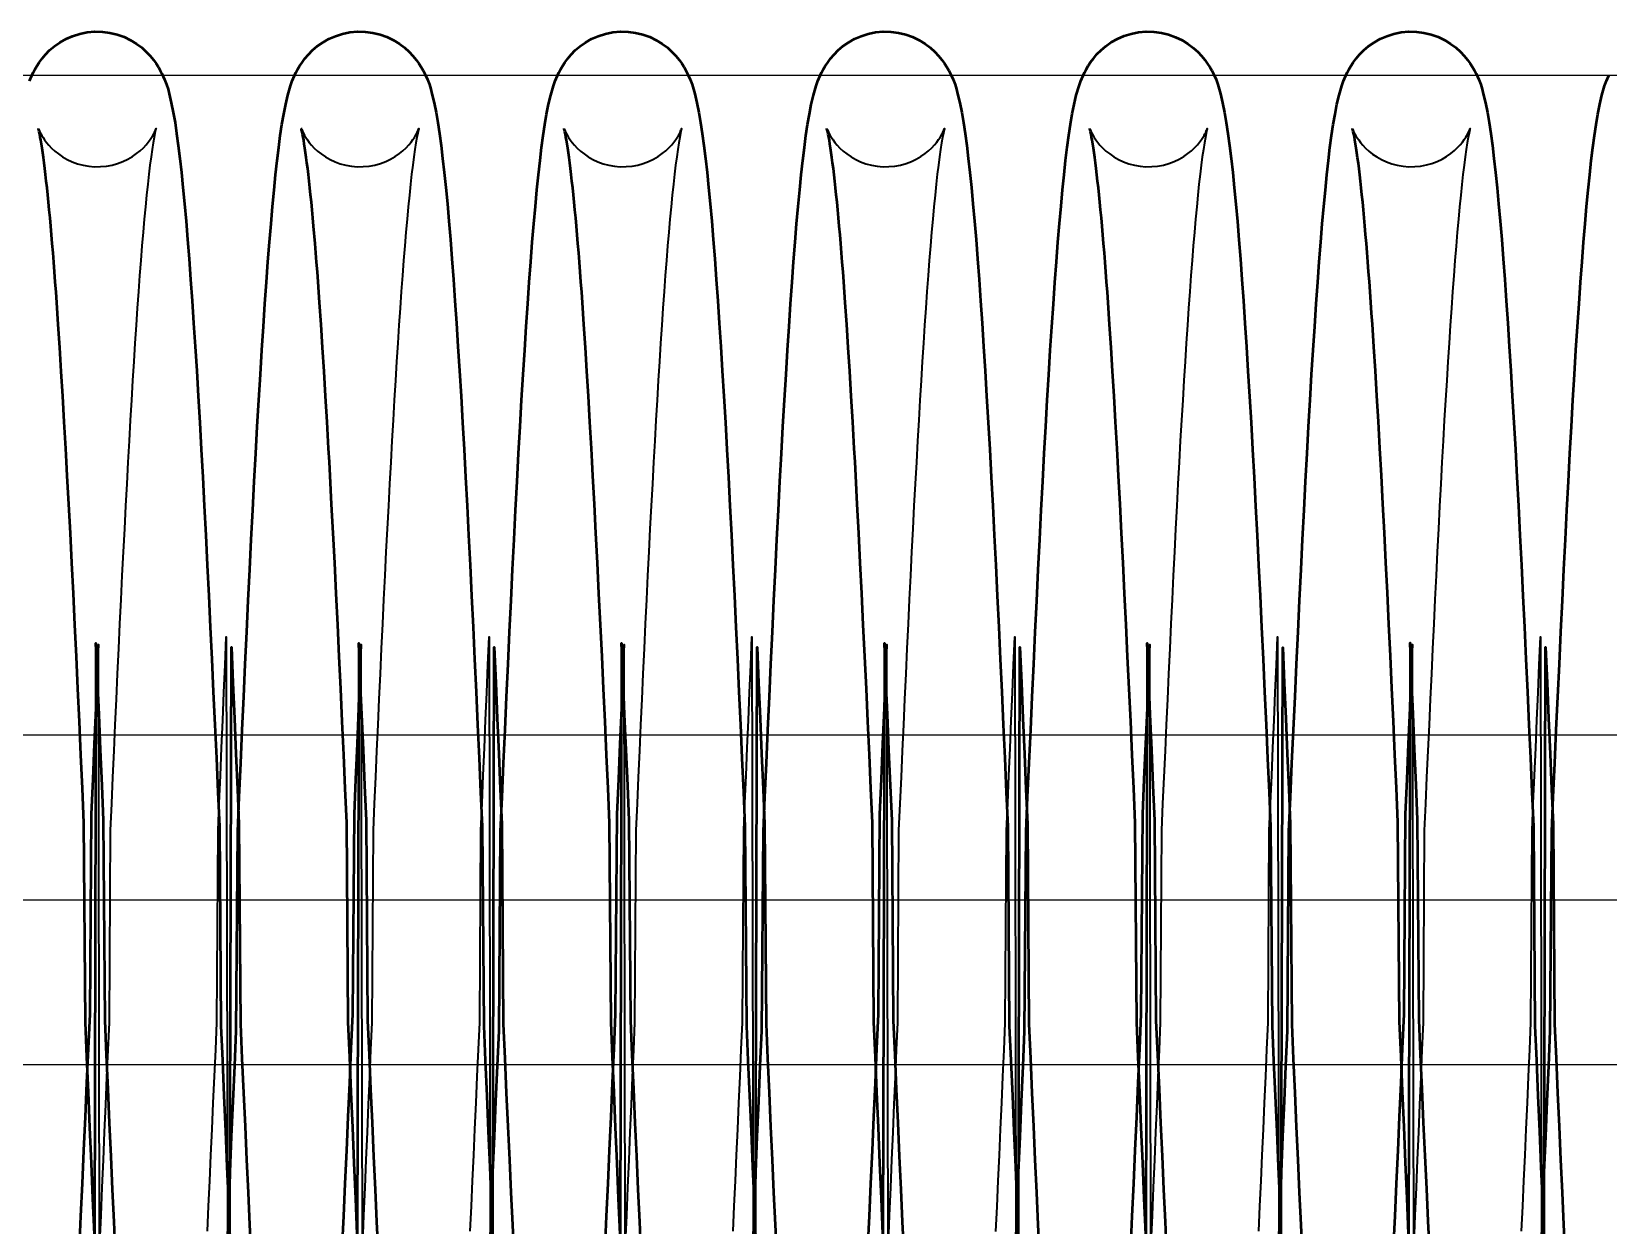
# Model space of a CAD drawing. Header units: millimetres. Extents: x 0 to 190005487, y 0 to 455456909.
# Drawn here: x 90534.33 to 90582.17, y 28299.67 to 28335.88 of the extents above; entities that cross this region are included whole.
import ezdxf

# ---------------------------------------------------------------- set-up
doc = ezdxf.new("R2010")
doc.units = ezdxf.units.MM
doc.header["$LTSCALE"] = 400
doc.header["$MEASUREMENT"] = 0
doc.linetypes.add('ACAD_ISO04W100', pattern=[30, 24, -3, 0, -3])
doc.linetypes.add('CEN', pattern=[35, 30, -2, 1, -2])
doc.layers.get('0').update_dxf_attribs({"linetype": 'CONTINUOUS'})
doc.layers.add('cen', color=1, linetype='ACAD_ISO04W100')
doc.layers.add('가려진 것(ISO)', color=7, linetype='CONTINUOUS', lineweight=35)
doc.layers.add('가시적인 것(ISO)', color=7, linetype='CONTINUOUS', lineweight=50)

# ---------------------------------------------------------------- blocks, each defined once
blk = doc.blocks.new('토션스프링 3')
at = {"layer": '가려진 것(ISO)', "flags": 128}
for points in [[(21461586.87, -50952857.63), (21461586.876, -50952857.647), (21461586.897, -50952857.704), (21461586.94, -50952857.807), (21461587.019, -50952857.966), (21461587.076, -50952858.07), (21461587.15, -50952858.191), (21461587.242, -50952858.328), (21461587.356, -50952858.48), (21461587.495, -50952858.646), (21461587.662, -50952858.822), (21461587.858, -50952859.003), (21461588.084, -50952859.182), (21461588.338, -50952859.355), (21461588.618, -50952859.514), (21461588.92, -50952859.654), (21461589.241, -50952859.77), (21461589.579, -50952859.86), (21461589.928, -50952859.921), (21461590.282, -50952859.952), (21461590.638, -50952859.949), (21461590.993, -50952859.915), (21461591.341, -50952859.851), (21461591.676, -50952859.758), (21461591.995, -50952859.638), (21461592.296, -50952859.495), (21461592.573, -50952859.334), (21461592.824, -50952859.161), (21461593.045, -50952858.981), (21461593.237, -50952858.801), (21461593.401, -50952858.625), (21461593.538, -50952858.459), (21461593.649, -50952858.309), (21461593.739, -50952858.174), (21461593.81, -50952858.056), (21461593.865, -50952857.954), (21461593.908, -50952857.869), (21461593.966, -50952857.742), (21461593.995, -50952857.667), (21461594.007, -50952857.633), (21461594.006, -50952857.635), (21461593.997, -50952857.667), (21461593.982, -50952857.726), (21461593.963, -50952857.808), (21461593.94, -50952857.911), (21461593.889, -50952858.173), (21461593.831, -50952858.505), (21461593.768, -50952858.9), (21461593.703, -50952859.352), (21461593.637, -50952859.857), (21461593.57, -50952860.413), (21461593.502, -50952861.021), (21461593.433, -50952861.677), (21461593.363, -50952862.381), (21461593.293, -50952863.131), (21461593.222, -50952863.924), (21461593.152, -50952864.759), (21461593.082, -50952865.637), (21461593.011, -50952866.559), (21461592.94, -50952867.522), (21461592.869, -50952868.527), (21461592.798, -50952869.57), (21461592.726, -50952870.652), (21461592.655, -50952871.77), (21461592.584, -50952872.923), (21461592.512, -50952874.109), (21461592.441, -50952875.328), (21461592.37, -50952876.578), (21461592.299, -50952877.861), (21461592.227, -50952879.178), (21461592.156, -50952880.526), (21461592.084, -50952881.903), (21461592.013, -50952883.309), (21461591.941, -50952884.741), (21461591.869, -50952886.197), (21461591.798, -50952887.677), (21461591.726, -50952889.177), (21461591.655, -50952890.697), (21461591.584, -50952892.234), (21461591.512, -50952893.791), (21461591.441, -50952895.368), (21461591.369, -50952896.964), (21461591.298, -50952898.577), (21461591.226, -50952900.205), (21461591.154, -50952911.846), (21461591.083, -50952913.499), (21461591.011, -50952915.16), (21461590.939, -50952916.829), (21461590.868, -50952918.502), (21461590.796, -50952920.18), (21461590.725, -50952921.859), (21461590.654, -50952923.543), (21461590.582, -50952925.233), (21461590.511, -50952888.925), (21461590.439, -50952890.618)], [(21461602.817, -50952857.63), (21461602.823, -50952857.647), (21461602.844, -50952857.704), (21461602.887, -50952857.807), (21461602.966, -50952857.966), (21461603.023, -50952858.07), (21461603.097, -50952858.191), (21461603.189, -50952858.328), (21461603.303, -50952858.48), (21461603.442, -50952858.646), (21461603.609, -50952858.822), (21461603.805, -50952859.003), (21461604.031, -50952859.182), (21461604.285, -50952859.355), (21461604.565, -50952859.514), (21461604.867, -50952859.654), (21461605.188, -50952859.77), (21461605.526, -50952859.86), (21461605.875, -50952859.921), (21461606.229, -50952859.952), (21461606.585, -50952859.949), (21461606.94, -50952859.915), (21461607.288, -50952859.851), (21461607.623, -50952859.758), (21461607.942, -50952859.638), (21461608.242, -50952859.495), (21461608.52, -50952859.334), (21461608.771, -50952859.161), (21461608.992, -50952858.981), (21461609.184, -50952858.801), (21461609.348, -50952858.625), (21461609.485, -50952858.459), (21461609.596, -50952858.309), (21461609.686, -50952858.174), (21461609.757, -50952858.056), (21461609.812, -50952857.954), (21461609.855, -50952857.869), (21461609.913, -50952857.742), (21461609.942, -50952857.667), (21461609.954, -50952857.633), (21461609.953, -50952857.635), (21461609.944, -50952857.667), (21461609.929, -50952857.726), (21461609.91, -50952857.808), (21461609.887, -50952857.911), (21461609.836, -50952858.173), (21461609.778, -50952858.505), (21461609.715, -50952858.9), (21461609.65, -50952859.352), (21461609.584, -50952859.857), (21461609.517, -50952860.413), (21461609.448, -50952861.021), (21461609.379, -50952861.678), (21461609.31, -50952862.381), (21461609.24, -50952863.131), (21461609.169, -50952863.924), (21461609.099, -50952864.759), (21461609.028, -50952865.637), (21461608.958, -50952866.559), (21461608.887, -50952867.522), (21461608.816, -50952868.527), (21461608.745, -50952869.57), (21461608.673, -50952870.652), (21461608.602, -50952871.77), (21461608.531, -50952872.923), (21461608.459, -50952874.109), (21461608.388, -50952875.328), (21461608.317, -50952876.578), (21461608.246, -50952877.861), (21461608.174, -50952879.178), (21461608.103, -50952880.526), (21461608.031, -50952881.903), (21461607.96, -50952883.309), (21461607.888, -50952884.741), (21461607.816, -50952886.197), (21461607.745, -50952887.677), (21461607.673, -50952889.177), (21461607.602, -50952890.697), (21461607.53, -50952892.234), (21461607.459, -50952893.791), (21461607.388, -50952895.368), (21461607.316, -50952896.964), (21461607.244, -50952898.577), (21461607.173, -50952900.205), (21461607.101, -50952911.846), (21461607.029, -50952913.499), (21461606.958, -50952915.16), (21461606.886, -50952916.829), (21461606.815, -50952918.502), (21461606.743, -50952920.179), (21461606.672, -50952921.859), (21461606.601, -50952923.543), (21461606.529, -50952925.233), (21461606.457, -50952888.925), (21461606.386, -50952890.618)], [(21461618.764, -50952857.63), (21461618.77, -50952857.647), (21461618.791, -50952857.704), (21461618.834, -50952857.807), (21461618.913, -50952857.966), (21461618.97, -50952858.07), (21461619.043, -50952858.191), (21461619.136, -50952858.328), (21461619.25, -50952858.48), (21461619.389, -50952858.646), (21461619.556, -50952858.822), (21461619.752, -50952859.003), (21461619.977, -50952859.182), (21461620.232, -50952859.355), (21461620.512, -50952859.514), (21461620.813, -50952859.654), (21461621.135, -50952859.77), (21461621.473, -50952859.86), (21461621.822, -50952859.922), (21461622.176, -50952859.952), (21461622.532, -50952859.949), (21461622.887, -50952859.915), (21461623.235, -50952859.851), (21461623.57, -50952859.758), (21461623.889, -50952859.638), (21461624.189, -50952859.495), (21461624.467, -50952859.334), (21461624.718, -50952859.161), (21461624.939, -50952858.981), (21461625.131, -50952858.801), (21461625.295, -50952858.625), (21461625.432, -50952858.459), (21461625.543, -50952858.309), (21461625.632, -50952858.174), (21461625.703, -50952858.056), (21461625.759, -50952857.954), (21461625.802, -50952857.869), (21461625.859, -50952857.742), (21461625.889, -50952857.667), (21461625.9, -50952857.633), (21461625.9, -50952857.635), (21461625.891, -50952857.667), (21461625.876, -50952857.726), (21461625.856, -50952857.808), (21461625.834, -50952857.911), (21461625.783, -50952858.173), (21461625.724, -50952858.505), (21461625.662, -50952858.901), (21461625.597, -50952859.352), (21461625.531, -50952859.857), (21461625.464, -50952860.413), (21461625.395, -50952861.021), (21461625.326, -50952861.678), (21461625.257, -50952862.381), (21461625.186, -50952863.131), (21461625.116, -50952863.924), (21461625.046, -50952864.759), (21461624.975, -50952865.637), (21461624.905, -50952866.559), (21461624.834, -50952867.522), (21461624.763, -50952868.527), (21461624.691, -50952869.571), (21461624.62, -50952870.652), (21461624.549, -50952871.77), (21461624.477, -50952872.923), (21461624.406, -50952874.109), (21461624.335, -50952875.328), (21461624.264, -50952876.578), (21461624.192, -50952877.861), (21461624.121, -50952879.178), (21461624.05, -50952880.526), (21461623.978, -50952881.903), (21461623.906, -50952883.309), (21461623.835, -50952884.741), (21461623.763, -50952886.197), (21461623.691, -50952887.677), (21461623.62, -50952889.177), (21461623.549, -50952890.697), (21461623.477, -50952892.234), (21461623.406, -50952893.791), (21461623.335, -50952895.368), (21461623.263, -50952896.964), (21461623.191, -50952898.577), (21461623.12, -50952900.205), (21461623.048, -50952911.846), (21461622.976, -50952913.499), (21461622.905, -50952915.16), (21461622.833, -50952916.829), (21461622.761, -50952918.502), (21461622.69, -50952920.179), (21461622.619, -50952921.858), (21461622.547, -50952923.543), (21461622.476, -50952925.233), (21461622.404, -50952888.925), (21461622.333, -50952890.618)], [(21461634.711, -50952857.63), (21461634.717, -50952857.647), (21461634.737, -50952857.704), (21461634.781, -50952857.807), (21461634.86, -50952857.966), (21461634.917, -50952858.07), (21461634.99, -50952858.191), (21461635.083, -50952858.328), (21461635.197, -50952858.48), (21461635.336, -50952858.647), (21461635.503, -50952858.823), (21461635.699, -50952859.003), (21461635.924, -50952859.182), (21461636.179, -50952859.355), (21461636.459, -50952859.514), (21461636.76, -50952859.654), (21461637.082, -50952859.77), (21461637.42, -50952859.86), (21461637.769, -50952859.922), (21461638.123, -50952859.952), (21461638.479, -50952859.949), (21461638.834, -50952859.915), (21461639.182, -50952859.851), (21461639.517, -50952859.758), (21461639.836, -50952859.638), (21461640.136, -50952859.494), (21461640.414, -50952859.334), (21461640.665, -50952859.161), (21461640.886, -50952858.981), (21461641.078, -50952858.8), (21461641.242, -50952858.625), (21461641.379, -50952858.459), (21461641.49, -50952858.309), (21461641.579, -50952858.174), (21461641.65, -50952858.056), (21461641.706, -50952857.954), (21461641.749, -50952857.869), (21461641.806, -50952857.742), (21461641.836, -50952857.667), (21461641.847, -50952857.633), (21461641.847, -50952857.635), (21461641.838, -50952857.667), (21461641.823, -50952857.726), (21461641.803, -50952857.808), (21461641.781, -50952857.911), (21461641.73, -50952858.173), (21461641.671, -50952858.505), (21461641.609, -50952858.901), (21461641.544, -50952859.352), (21461641.478, -50952859.857), (21461641.41, -50952860.414), (21461641.342, -50952861.021), (21461641.273, -50952861.678), (21461641.203, -50952862.381), (21461641.133, -50952863.131), (21461641.063, -50952863.924), (21461640.993, -50952864.759), (21461640.922, -50952865.637), (21461640.852, -50952866.559), (21461640.781, -50952867.523), (21461640.709, -50952868.527), (21461640.638, -50952869.571), (21461640.567, -50952870.652), (21461640.496, -50952871.77), (21461640.424, -50952872.923), (21461640.353, -50952874.109), (21461640.282, -50952875.328), (21461640.211, -50952876.578), (21461640.139, -50952877.861), (21461640.068, -50952879.178), (21461639.996, -50952880.526), (21461639.925, -50952881.903), (21461639.853, -50952883.309), (21461639.782, -50952884.741), (21461639.71, -50952886.198), (21461639.638, -50952887.677), (21461639.567, -50952889.177), (21461639.495, -50952890.697), (21461639.424, -50952892.234), (21461639.353, -50952893.791), (21461639.281, -50952895.368), (21461639.21, -50952896.964), (21461639.138, -50952898.577), (21461639.066, -50952900.205), (21461638.995, -50952911.847), (21461638.923, -50952913.499), (21461638.851, -50952915.16), (21461638.78, -50952916.829), (21461638.708, -50952918.502), (21461638.637, -50952920.179), (21461638.566, -50952921.858), (21461638.494, -50952923.543), (21461638.423, -50952925.233), (21461638.351, -50952888.925), (21461638.28, -50952890.618)], [(21461650.658, -50952857.63), (21461650.663, -50952857.647), (21461650.684, -50952857.704), (21461650.728, -50952857.807), (21461650.807, -50952857.966), (21461650.864, -50952858.07), (21461650.937, -50952858.191), (21461651.03, -50952858.328), (21461651.144, -50952858.481), (21461651.283, -50952858.647), (21461651.45, -50952858.823), (21461651.646, -50952859.003), (21461651.871, -50952859.182), (21461652.126, -50952859.355), (21461652.406, -50952859.514), (21461652.708, -50952859.654), (21461653.029, -50952859.77), (21461653.367, -50952859.86), (21461653.716, -50952859.922), (21461654.07, -50952859.952), (21461654.426, -50952859.949), (21461654.781, -50952859.915), (21461655.129, -50952859.851), (21461655.464, -50952859.758), (21461655.783, -50952859.638), (21461656.084, -50952859.494), (21461656.361, -50952859.333), (21461656.612, -50952859.16), (21461656.833, -50952858.981), (21461657.025, -50952858.8), (21461657.189, -50952858.624), (21461657.326, -50952858.459), (21461657.437, -50952858.309), (21461657.526, -50952858.174), (21461657.597, -50952858.056), (21461657.653, -50952857.954), (21461657.696, -50952857.869), (21461657.753, -50952857.742), (21461657.782, -50952857.667), (21461657.794, -50952857.633), (21461657.794, -50952857.635), (21461657.785, -50952857.667), (21461657.77, -50952857.726), (21461657.75, -50952857.808), (21461657.728, -50952857.911), (21461657.676, -50952858.173), (21461657.618, -50952858.505), (21461657.555, -50952858.901), (21461657.49, -50952859.352), (21461657.424, -50952859.857), (21461657.357, -50952860.414), (21461657.289, -50952861.021), (21461657.22, -50952861.678), (21461657.15, -50952862.381), (21461657.08, -50952863.131), (21461657.01, -50952863.924), (21461656.939, -50952864.759), (21461656.869, -50952865.637), (21461656.798, -50952866.559), (21461656.727, -50952867.523), (21461656.656, -50952868.527), (21461656.585, -50952869.571), (21461656.514, -50952870.652), (21461656.442, -50952871.77), (21461656.371, -50952872.923), (21461656.3, -50952874.109), (21461656.228, -50952875.328), (21461656.157, -50952876.578), (21461656.086, -50952877.861), (21461656.015, -50952879.178), (21461655.943, -50952880.526), (21461655.872, -50952881.904), (21461655.8, -50952883.309), (21461655.728, -50952884.741), (21461655.657, -50952886.198), (21461655.585, -50952887.677), (21461655.514, -50952889.177), (21461655.442, -50952890.697), (21461655.371, -50952892.234), (21461655.3, -50952893.79), (21461655.228, -50952895.368), (21461655.157, -50952896.964), (21461655.085, -50952898.577), (21461655.013, -50952900.205), (21461654.942, -50952911.847), (21461654.87, -50952913.499), (21461654.798, -50952915.16), (21461654.727, -50952916.828), (21461654.655, -50952918.502), (21461654.584, -50952920.179), (21461654.512, -50952921.858), (21461654.441, -50952923.543), (21461654.37, -50952925.233), (21461654.298, -50952888.925), (21461654.226, -50952890.618)], [(21461666.604, -50952857.63), (21461666.61, -50952857.647), (21461666.631, -50952857.704), (21461666.674, -50952857.809), (21461666.752, -50952857.972), (21461666.811, -50952858.076), (21461666.885, -50952858.196), (21461666.979, -50952858.332), (21461667.094, -50952858.484), (21461667.234, -50952858.651), (21461667.402, -50952858.828), (21461667.598, -50952859.008), (21461667.825, -50952859.187), (21461668.08, -50952859.359), (21461668.36, -50952859.518), (21461668.663, -50952859.658), (21461668.985, -50952859.773), (21461669.323, -50952859.862), (21461669.672, -50952859.923), (21461670.026, -50952859.952), (21461670.382, -50952859.949), (21461670.737, -50952859.914), (21461671.085, -50952859.849), (21461671.419, -50952859.755), (21461671.738, -50952859.634), (21461672.038, -50952859.49), (21461672.315, -50952859.329), (21461672.564, -50952859.156), (21461672.785, -50952858.976), (21461672.976, -50952858.796), (21461673.14, -50952858.62), (21461673.276, -50952858.455), (21461673.386, -50952858.305), (21461673.475, -50952858.171), (21461673.546, -50952858.053), (21461673.601, -50952857.952), (21461673.643, -50952857.867), (21461673.7, -50952857.741), (21461673.729, -50952857.666), (21461673.741, -50952857.633), (21461673.74, -50952857.635), (21461673.731, -50952857.668), (21461673.716, -50952857.727), (21461673.697, -50952857.809), (21461673.674, -50952857.912), (21461673.623, -50952858.175), (21461673.565, -50952858.507), (21461673.502, -50952858.903), (21461673.437, -50952859.355), (21461673.371, -50952859.859), (21461673.304, -50952860.416), (21461673.236, -50952861.024), (21461673.167, -50952861.681), (21461673.097, -50952862.385), (21461673.027, -50952863.134), (21461672.956, -50952863.927), (21461672.886, -50952864.763), (21461672.816, -50952865.641), (21461672.745, -50952866.563), (21461672.674, -50952867.527), (21461672.603, -50952868.531), (21461672.532, -50952869.575), (21461672.46, -50952870.656), (21461672.389, -50952871.774), (21461672.318, -50952872.927), (21461672.246, -50952874.113), (21461672.175, -50952875.332), (21461672.104, -50952876.581), (21461672.033, -50952877.865), (21461671.961, -50952879.182), (21461671.89, -50952880.53), (21461671.818, -50952881.907), (21461671.747, -50952883.313), (21461671.675, -50952884.745), (21461671.603, -50952886.201), (21461671.532, -50952887.68), (21461671.46, -50952889.18), (21461671.389, -50952890.699), (21461671.318, -50952892.236), (21461671.246, -50952893.793), (21461671.175, -50952895.37), (21461671.103, -50952896.967), (21461671.032, -50952898.58), (21461670.96, -50952900.208), (21461670.888, -50952911.849), (21461670.817, -50952913.501), (21461670.745, -50952915.162), (21461670.673, -50952916.83), (21461670.602, -50952918.503), (21461670.531, -50952920.179), (21461670.459, -50952921.858), (21461670.388, -50952923.543), (21461670.316, -50952925.233), (21461670.245, -50952888.925), (21461670.173, -50952890.619)], [(21461597.126, -50952924.51), (21461597.198, -50952922.988), (21461597.269, -50952921.449), (21461597.34, -50952919.893), (21461597.412, -50952918.32), (21461597.483, -50952916.728), (21461597.554, -50952915.118), (21461597.626, -50952913.492), (21461597.698, -50952911.853), (21461597.769, -50952900.201), (21461597.841, -50952898.54), (21461597.912, -50952896.871), (21461597.984, -50952895.196), (21461598.056, -50952893.516), (21461598.127, -50952891.835), (21461598.198, -50952890.154), (21461598.269, -50952888.469), (21461598.341, -50952924.781), (21461598.412, -50952923.091)], [(21461613.073, -50952924.51), (21461613.144, -50952922.988), (21461613.216, -50952921.449), (21461613.287, -50952919.893), (21461613.358, -50952918.32), (21461613.43, -50952916.728), (21461613.501, -50952915.118), (21461613.573, -50952913.493), (21461613.644, -50952911.853), (21461613.716, -50952900.202), (21461613.788, -50952898.54), (21461613.859, -50952896.871), (21461613.931, -50952895.196), (21461614.002, -50952893.516), (21461614.074, -50952891.835), (21461614.145, -50952890.153), (21461614.216, -50952888.469), (21461614.288, -50952924.781), (21461614.359, -50952923.091)], [(21461629.02, -50952924.51), (21461629.091, -50952922.988), (21461629.163, -50952921.448), (21461629.234, -50952919.892), (21461629.305, -50952918.32), (21461629.377, -50952916.728), (21461629.448, -50952915.118), (21461629.52, -50952913.493), (21461629.591, -50952911.853), (21461629.663, -50952900.202), (21461629.735, -50952898.541), (21461629.806, -50952896.871), (21461629.878, -50952895.196), (21461629.949, -50952893.516), (21461630.021, -50952891.834), (21461630.092, -50952890.152), (21461630.163, -50952888.468), (21461630.235, -50952924.78), (21461630.306, -50952923.091)], [(21461644.966, -50952924.525), (21461645.038, -50952923), (21461645.109, -50952921.456), (21461645.181, -50952919.893), (21461645.252, -50952918.315), (21461645.324, -50952916.723), (21461645.395, -50952915.118), (21461645.466, -50952913.499), (21461645.538, -50952911.865), (21461645.609, -50952900.217), (21461645.681, -50952898.557), (21461645.752, -50952896.888), (21461645.824, -50952895.21), (21461645.896, -50952893.527), (21461645.967, -50952891.839), (21461646.039, -50952890.15), (21461646.11, -50952888.461), (21461646.182, -50952924.774), (21461646.253, -50952923.091)], [(21461660.913, -50952924.509), (21461660.985, -50952922.988), (21461661.056, -50952921.45), (21461661.128, -50952919.894), (21461661.199, -50952918.321), (21461661.27, -50952916.728), (21461661.342, -50952915.118), (21461661.413, -50952913.491), (21461661.485, -50952911.852), (21461661.557, -50952900.2), (21461661.628, -50952898.539), (21461661.7, -50952896.87), (21461661.771, -50952895.196), (21461661.843, -50952893.517), (21461661.914, -50952891.837), (21461661.985, -50952890.156), (21461662.057, -50952888.47), (21461662.128, -50952924.781), (21461662.2, -50952923.091)], [(21461676.86, -50952924.509), (21461676.932, -50952922.988), (21461677.003, -50952921.449), (21461677.074, -50952919.894), (21461677.146, -50952918.321), (21461677.217, -50952916.728), (21461677.289, -50952915.118), (21461677.36, -50952913.492), (21461677.432, -50952911.852), (21461677.503, -50952900.201), (21461677.575, -50952898.539), (21461677.647, -50952896.87), (21461677.718, -50952895.196), (21461677.79, -50952893.517), (21461677.861, -50952891.836), (21461677.932, -50952890.155), (21461678.004, -50952888.47), (21461678.075, -50952924.781), (21461678.147, -50952923.091)]]:
    blk.add_lwpolyline(points, dxfattribs=at)
at = {"layer": '가시적인 것(ISO)', "flags": 128}
for points in [[(21461586.33, -50952854.754), (21461586.467, -50952854.425), (21461586.552, -50952854.245), (21461586.653, -50952854.053), (21461586.773, -50952853.847), (21461586.918, -50952853.625), (21461587.094, -50952853.389), (21461587.303, -50952853.144), (21461587.552, -50952852.894), (21461587.844, -50952852.647), (21461588.176, -50952852.414), (21461588.545, -50952852.205), (21461588.948, -50952852.028), (21461589.379, -50952851.891), (21461589.828, -50952851.799), (21461590.287, -50952851.758), (21461590.751, -50952851.767), (21461591.209, -50952851.826), (21461591.652, -50952851.933), (21461592.073, -50952852.086), (21461592.466, -50952852.275), (21461592.824, -50952852.494), (21461593.141, -50952852.732), (21461593.417, -50952852.981), (21461593.651, -50952853.229), (21461593.849, -50952853.472), (21461594.013, -50952853.703), (21461594.149, -50952853.919), (21461594.267, -50952854.121), (21461594.369, -50952854.31), (21461594.53, -50952854.656), (21461594.648, -50952854.967), (21461594.734, -50952855.255), (21461594.803, -50952855.529), (21461594.932, -50952856.08), (21461595.05, -50952856.659), (21461595.158, -50952857.275), (21461595.258, -50952857.939), (21461595.355, -50952858.66), (21461595.451, -50952859.448), (21461595.547, -50952860.302), (21461595.642, -50952861.223), (21461595.736, -50952862.209), (21461595.829, -50952863.26), (21461595.922, -50952864.373), (21461596.014, -50952865.549), (21461596.106, -50952866.786), (21461596.198, -50952868.082), (21461596.29, -50952869.438), (21461596.382, -50952870.856), (21461596.474, -50952872.334), (21461596.566, -50952873.869), (21461596.657, -50952875.459), (21461596.75, -50952877.099), (21461596.841, -50952878.787), (21461596.933, -50952880.52), (21461597.024, -50952882.295), (21461597.116, -50952884.111), (21461597.207, -50952885.971), (21461597.299, -50952887.873), (21461597.391, -50952889.813), (21461597.482, -50952891.788), (21461597.574, -50952893.794), (21461597.666, -50952895.826), (21461597.758, -50952897.882), (21461597.849, -50952899.957), (21461597.94, -50952912.049), (21461598.032, -50952914.161), (21461598.123, -50952916.293), (21461598.215, -50952918.44), (21461598.307, -50952920.598), (21461598.399, -50952922.763), (21461598.49, -50952924.93), (21461598.582, -50952889.095), (21461598.673, -50952891.255), (21461598.765, -50952893.406), (21461598.856, -50952895.552), (21461598.947, -50952897.692), (21461599.039, -50952899.822), (21461599.131, -50952911.938), (21461599.223, -50952914.035), (21461599.314, -50952916.11), (21461599.406, -50952918.159), (21461599.497, -50952920.177), (21461599.589, -50952922.161), (21461599.68, -50952924.116), (21461599.772, -50952926.04)], [(21461598.412, -50952923.091), (21461598.504, -50952920.927), (21461598.596, -50952918.768), (21461598.688, -50952916.617), (21461598.779, -50952914.48), (21461598.871, -50952912.36), (21461598.962, -50952900.261), (21461599.054, -50952898.186), (21461599.145, -50952896.132), (21461599.237, -50952894.098), (21461599.328, -50952892.09), (21461599.42, -50952890.11), (21461599.512, -50952888.163), (21461599.604, -50952886.253), (21461599.696, -50952884.382), (21461599.787, -50952882.555), (21461599.878, -50952880.775), (21461599.97, -50952879.039), (21461600.062, -50952877.347), (21461600.153, -50952875.701), (21461600.245, -50952874.105), (21461600.338, -50952872.56), (21461600.43, -50952871.071), (21461600.522, -50952869.639), (21461600.614, -50952868.267), (21461600.706, -50952866.959), (21461600.798, -50952865.715), (21461600.89, -50952864.533), (21461600.983, -50952863.414), (21461601.076, -50952862.357), (21461601.169, -50952861.366), (21461601.263, -50952860.439), (21461601.358, -50952859.58), (21461601.452, -50952858.789), (21461601.547, -50952858.06), (21461601.647, -50952857.385), (21461601.755, -50952856.758), (21461601.873, -50952856.17), (21461602.005, -50952855.614), (21461602.168, -50952855.055), (21461602.276, -50952854.754), (21461602.413, -50952854.425), (21461602.499, -50952854.245), (21461602.6, -50952854.053), (21461602.72, -50952853.846), (21461602.865, -50952853.625), (21461603.041, -50952853.389), (21461603.25, -50952853.144), (21461603.499, -50952852.894), (21461603.791, -50952852.647), (21461604.123, -50952852.414), (21461604.492, -50952852.204), (21461604.895, -50952852.028), (21461605.326, -50952851.891), (21461605.775, -50952851.799), (21461606.235, -50952851.758), (21461606.699, -50952851.767), (21461607.157, -50952851.826), (21461607.599, -50952851.933), (21461608.02, -50952852.086), (21461608.414, -50952852.276), (21461608.771, -50952852.494), (21461609.088, -50952852.732), (21461609.364, -50952852.981), (21461609.598, -50952853.23), (21461609.796, -50952853.472), (21461609.96, -50952853.703), (21461610.096, -50952853.92), (21461610.213, -50952854.121), (21461610.315, -50952854.311), (21461610.476, -50952854.656), (21461610.594, -50952854.968), (21461610.681, -50952855.255), (21461610.75, -50952855.53), (21461610.878, -50952856.08), (21461610.997, -50952856.658), (21461611.105, -50952857.275), (21461611.205, -50952857.939), (21461611.302, -50952858.66), (21461611.398, -50952859.447), (21461611.494, -50952860.302), (21461611.588, -50952861.223), (21461611.682, -50952862.209), (21461611.776, -50952863.26), (21461611.869, -50952864.373), (21461611.961, -50952865.549), (21461612.053, -50952866.786), (21461612.145, -50952868.082), (21461612.237, -50952869.438), (21461612.328, -50952870.856), (21461612.42, -50952872.334), (21461612.512, -50952873.869), (21461612.604, -50952875.458), (21461612.696, -50952877.098), (21461612.788, -50952878.787), (21461612.88, -50952880.52), (21461612.971, -50952882.295), (21461613.063, -50952884.111), (21461613.154, -50952885.971), (21461613.246, -50952887.873), (21461613.337, -50952889.813), (21461613.429, -50952891.788), (21461613.521, -50952893.794), (21461613.613, -50952895.826), (21461613.704, -50952897.882), (21461613.796, -50952899.957), (21461613.887, -50952912.049), (21461613.979, -50952914.161), (21461614.07, -50952916.293), (21461614.162, -50952918.44), (21461614.254, -50952920.598), (21461614.345, -50952922.763), (21461614.437, -50952924.93), (21461614.529, -50952889.095), (21461614.62, -50952891.255), (21461614.711, -50952893.406), (21461614.803, -50952895.552), (21461614.894, -50952897.692), (21461614.986, -50952899.822), (21461615.078, -50952911.938), (21461615.17, -50952914.035), (21461615.261, -50952916.11), (21461615.353, -50952918.159), (21461615.444, -50952920.177), (21461615.536, -50952922.161), (21461615.627, -50952924.116), (21461615.718, -50952926.04)], [(21461614.359, -50952923.091), (21461614.451, -50952920.927), (21461614.543, -50952918.768), (21461614.634, -50952916.618), (21461614.726, -50952914.48), (21461614.818, -50952912.36), (21461614.909, -50952900.26), (21461615.001, -50952898.186), (21461615.092, -50952896.131), (21461615.184, -50952894.098), (21461615.275, -50952892.09), (21461615.367, -50952890.111), (21461615.459, -50952888.164), (21461615.551, -50952886.253), (21461615.642, -50952884.382), (21461615.734, -50952882.555), (21461615.825, -50952880.774), (21461615.917, -50952879.039), (21461616.008, -50952877.347), (21461616.1, -50952875.701), (21461616.192, -50952874.105), (21461616.284, -50952872.561), (21461616.377, -50952871.071), (21461616.469, -50952869.639), (21461616.561, -50952868.267), (21461616.653, -50952866.958), (21461616.745, -50952865.715), (21461616.837, -50952864.533), (21461616.93, -50952863.413), (21461617.023, -50952862.357), (21461617.116, -50952861.365), (21461617.21, -50952860.439), (21461617.305, -50952859.579), (21461617.399, -50952858.788), (21461617.494, -50952858.059), (21461617.594, -50952857.385), (21461617.702, -50952856.758), (21461617.82, -50952856.17), (21461617.952, -50952855.614), (21461618.115, -50952855.055), (21461618.223, -50952854.754), (21461618.36, -50952854.424), (21461618.446, -50952854.245), (21461618.547, -50952854.052), (21461618.667, -50952853.846), (21461618.812, -50952853.624), (21461618.988, -50952853.389), (21461619.198, -50952853.143), (21461619.446, -50952852.894), (21461619.738, -50952852.647), (21461620.07, -50952852.413), (21461620.439, -50952852.204), (21461620.843, -50952852.028), (21461621.274, -50952851.891), (21461621.723, -50952851.799), (21461622.182, -50952851.758), (21461622.646, -50952851.767), (21461623.104, -50952851.826), (21461623.546, -50952851.934), (21461623.968, -50952852.086), (21461624.361, -50952852.276), (21461624.719, -50952852.494), (21461625.035, -50952852.733), (21461625.311, -50952852.981), (21461625.546, -50952853.23), (21461625.743, -50952853.472), (21461625.907, -50952853.704), (21461626.043, -50952853.92), (21461626.159, -50952854.122), (21461626.26, -50952854.311), (21461626.422, -50952854.657), (21461626.54, -50952854.968), (21461626.628, -50952855.256), (21461626.697, -50952855.53), (21461626.825, -50952856.08), (21461626.944, -50952856.658), (21461627.051, -50952857.275), (21461627.152, -50952857.939), (21461627.249, -50952858.66), (21461627.345, -50952859.447), (21461627.44, -50952860.302), (21461627.535, -50952861.223), (21461627.629, -50952862.209), (21461627.723, -50952863.26), (21461627.815, -50952864.373), (21461627.908, -50952865.549), (21461628, -50952866.786), (21461628.092, -50952868.082), (21461628.183, -50952869.438), (21461628.275, -50952870.856), (21461628.367, -50952872.334), (21461628.459, -50952873.869), (21461628.551, -50952875.458), (21461628.643, -50952877.098), (21461628.735, -50952878.786), (21461628.827, -50952880.52), (21461628.918, -50952882.295), (21461629.009, -50952884.111), (21461629.101, -50952885.97), (21461629.193, -50952887.872), (21461629.284, -50952889.813), (21461629.376, -50952891.788), (21461629.468, -50952893.793), (21461629.56, -50952895.826), (21461629.651, -50952897.882), (21461629.743, -50952899.957), (21461629.834, -50952912.049), (21461629.925, -50952914.161), (21461630.017, -50952916.293), (21461630.109, -50952918.44), (21461630.2, -50952920.598), (21461630.292, -50952922.762), (21461630.384, -50952924.93), (21461630.476, -50952889.095), (21461630.567, -50952891.255), (21461630.658, -50952893.406), (21461630.75, -50952895.552), (21461630.841, -50952897.692), (21461630.933, -50952899.822), (21461631.025, -50952911.937), (21461631.116, -50952914.035), (21461631.208, -50952916.11), (21461631.3, -50952918.159), (21461631.391, -50952920.177), (21461631.482, -50952922.162), (21461631.574, -50952924.116), (21461631.665, -50952926.04)], [(21461630.306, -50952923.091), (21461630.398, -50952920.927), (21461630.49, -50952918.768), (21461630.581, -50952916.618), (21461630.673, -50952914.48), (21461630.765, -50952912.359), (21461630.856, -50952900.26), (21461630.947, -50952898.185), (21461631.039, -50952896.131), (21461631.13, -50952894.098), (21461631.222, -50952892.09), (21461631.314, -50952890.111), (21461631.406, -50952888.164), (21461631.498, -50952886.253), (21461631.589, -50952884.382), (21461631.681, -50952882.554), (21461631.772, -50952880.774), (21461631.864, -50952879.038), (21461631.955, -50952877.347), (21461632.047, -50952875.701), (21461632.139, -50952874.105), (21461632.231, -50952872.561), (21461632.323, -50952871.071), (21461632.416, -50952869.639), (21461632.508, -50952868.267), (21461632.6, -50952866.958), (21461632.692, -50952865.714), (21461632.784, -50952864.532), (21461632.877, -50952863.413), (21461632.97, -50952862.357), (21461633.063, -50952861.365), (21461633.157, -50952860.438), (21461633.252, -50952859.578), (21461633.346, -50952858.786), (21461633.441, -50952858.058), (21461633.541, -50952857.384), (21461633.648, -50952856.758), (21461633.766, -50952856.171), (21461633.899, -50952855.614), (21461634.061, -50952855.055), (21461634.17, -50952854.753), (21461634.307, -50952854.424), (21461634.393, -50952854.244), (21461634.494, -50952854.052), (21461634.614, -50952853.846), (21461634.759, -50952853.624), (21461634.935, -50952853.388), (21461635.145, -50952853.143), (21461635.394, -50952852.893), (21461635.686, -50952852.646), (21461636.018, -50952852.413), (21461636.387, -50952852.204), (21461636.79, -50952852.028), (21461637.221, -50952851.891), (21461637.671, -50952851.799), (21461638.13, -50952851.758), (21461638.594, -50952851.767), (21461639.052, -50952851.827), (21461639.494, -50952851.934), (21461639.915, -50952852.086), (21461640.308, -50952852.276), (21461640.666, -50952852.495), (21461640.983, -50952852.733), (21461641.258, -50952852.982), (21461641.493, -50952853.231), (21461641.69, -50952853.473), (21461641.854, -50952853.704), (21461641.99, -50952853.921), (21461642.105, -50952854.122), (21461642.205, -50952854.311), (21461642.366, -50952854.657), (21461642.486, -50952854.969), (21461642.574, -50952855.256), (21461642.645, -50952855.531), (21461642.772, -50952856.079), (21461642.89, -50952856.658), (21461642.998, -50952857.275), (21461643.099, -50952857.939), (21461643.196, -50952858.661), (21461643.292, -50952859.447), (21461643.387, -50952860.301), (21461643.482, -50952861.222), (21461643.576, -50952862.209), (21461643.669, -50952863.259), (21461643.762, -50952864.373), (21461643.855, -50952865.549), (21461643.947, -50952866.785), (21461644.039, -50952868.082), (21461644.13, -50952869.438), (21461644.222, -50952870.856), (21461644.314, -50952872.334), (21461644.406, -50952873.869), (21461644.498, -50952875.458), (21461644.59, -50952877.098), (21461644.682, -50952878.786), (21461644.773, -50952880.52), (21461644.865, -50952882.295), (21461644.956, -50952884.111), (21461645.048, -50952885.97), (21461645.139, -50952887.872), (21461645.231, -50952889.812), (21461645.323, -50952891.787), (21461645.415, -50952893.793), (21461645.506, -50952895.826), (21461645.598, -50952897.882), (21461645.69, -50952899.957), (21461645.781, -50952912.049), (21461645.872, -50952914.161), (21461645.964, -50952916.293), (21461646.055, -50952918.439), (21461646.147, -50952920.597), (21461646.239, -50952922.762), (21461646.331, -50952924.929), (21461646.422, -50952889.095), (21461646.514, -50952891.255), (21461646.605, -50952893.406), (21461646.696, -50952895.552), (21461646.788, -50952897.691), (21461646.88, -50952899.821), (21461646.971, -50952911.937), (21461647.063, -50952914.035), (21461647.155, -50952916.11), (21461647.247, -50952918.159), (21461647.338, -50952920.177), (21461647.429, -50952922.162), (21461647.521, -50952924.116), (21461647.612, -50952926.039)], [(21461646.253, -50952923.091), (21461646.344, -50952920.936), (21461646.436, -50952918.782), (21461646.527, -50952916.634), (21461646.619, -50952914.497), (21461646.711, -50952912.373), (21461646.803, -50952900.267), (21461646.894, -50952898.183), (21461646.986, -50952896.125), (21461647.077, -50952894.098), (21461647.169, -50952892.098), (21461647.26, -50952890.124), (21461647.352, -50952888.181), (21461647.444, -50952886.27), (21461647.535, -50952884.397), (21461647.627, -50952882.564), (21461647.719, -50952880.776), (21461647.811, -50952879.035), (21461647.902, -50952877.345), (21461647.994, -50952875.707), (21461648.085, -50952874.116), (21461648.177, -50952872.576), (21461648.269, -50952871.088), (21461648.361, -50952869.656), (21461648.454, -50952868.281), (21461648.546, -50952866.965), (21461648.639, -50952865.712), (21461648.732, -50952864.524), (21461648.824, -50952863.402), (21461648.917, -50952862.349), (21461649.01, -50952861.361), (21461649.104, -50952860.436), (21461649.199, -50952859.575), (21461649.295, -50952858.777), (21461649.394, -50952858.041), (21461649.494, -50952857.367), (21461649.596, -50952856.751), (21461649.71, -50952856.173), (21461649.844, -50952855.614), (21461650.011, -50952855.051), (21461650.117, -50952854.751), (21461650.256, -50952854.421), (21461650.342, -50952854.241), (21461650.443, -50952854.048), (21461650.564, -50952853.841), (21461650.709, -50952853.62), (21461650.885, -50952853.385), (21461651.096, -50952853.138), (21461651.346, -50952852.888), (21461651.637, -50952852.642), (21461651.97, -50952852.41), (21461652.342, -50952852.201), (21461652.745, -50952852.024), (21461653.175, -50952851.889), (21461653.625, -50952851.799), (21461654.086, -50952851.757), (21461654.548, -50952851.767), (21461655.005, -50952851.828), (21461655.449, -50952851.937), (21461655.869, -50952852.088), (21461656.26, -50952852.279), (21461656.617, -50952852.5), (21461656.936, -50952852.74), (21461657.212, -50952852.989), (21461657.446, -50952853.237), (21461657.642, -50952853.48), (21461657.805, -50952853.71), (21461657.943, -50952853.925), (21461658.061, -50952854.127), (21461658.163, -50952854.315), (21461658.324, -50952854.66), (21461658.439, -50952854.971), (21461658.522, -50952855.259), (21461658.59, -50952855.534), (21461658.72, -50952856.086), (21461658.839, -50952856.665), (21461658.946, -50952857.281), (21461659.046, -50952857.945), (21461659.143, -50952858.667), (21461659.24, -50952859.455), (21461659.335, -50952860.31), (21461659.43, -50952861.232), (21461659.524, -50952862.218), (21461659.617, -50952863.269), (21461659.71, -50952864.383), (21461659.802, -50952865.559), (21461659.894, -50952866.795), (21461659.986, -50952868.092), (21461660.078, -50952869.448), (21461660.17, -50952870.867), (21461660.262, -50952872.346), (21461660.354, -50952873.881), (21461660.446, -50952875.47), (21461660.537, -50952877.11), (21461660.629, -50952878.798), (21461660.721, -50952880.531), (21461660.812, -50952882.307), (21461660.904, -50952884.122), (21461660.995, -50952885.983), (21461661.087, -50952887.885), (21461661.179, -50952889.826), (21461661.27, -50952891.801), (21461661.362, -50952893.806), (21461661.454, -50952895.838), (21461661.545, -50952897.894), (21461661.637, -50952899.968), (21461661.728, -50952912.06), (21461661.82, -50952914.173), (21461661.911, -50952916.305), (21461662.003, -50952918.452), (21461662.095, -50952920.609), (21461662.186, -50952922.774), (21461662.278, -50952924.94), (21461662.37, -50952889.105), (21461662.461, -50952891.264), (21461662.552, -50952893.414), (21461662.644, -50952895.561), (21461662.735, -50952897.701), (21461662.827, -50952899.831), (21461662.919, -50952911.946), (21461663.01, -50952914.044), (21461663.102, -50952916.118), (21461663.194, -50952918.166), (21461663.285, -50952920.184), (21461663.376, -50952922.167), (21461663.468, -50952924.122), (21461663.559, -50952926.046)], [(21461662.2, -50952923.091), (21461662.291, -50952920.927), (21461662.383, -50952918.767), (21461662.475, -50952916.617), (21461662.567, -50952914.48), (21461662.658, -50952912.361), (21461662.75, -50952900.263), (21461662.841, -50952898.188), (21461662.932, -50952896.133), (21461663.024, -50952894.099), (21461663.116, -50952892.09), (21461663.208, -50952890.11), (21461663.299, -50952888.163), (21461663.391, -50952886.253), (21461663.483, -50952884.382), (21461663.574, -50952882.556), (21461663.666, -50952880.777), (21461663.757, -50952879.04), (21461663.849, -50952877.347), (21461663.941, -50952875.701), (21461664.033, -50952874.105), (21461664.125, -50952872.56), (21461664.217, -50952871.071), (21461664.309, -50952869.639), (21461664.401, -50952868.268), (21461664.493, -50952866.96), (21461664.585, -50952865.717), (21461664.678, -50952864.535), (21461664.77, -50952863.415), (21461664.863, -50952862.358), (21461664.957, -50952861.367), (21461665.051, -50952860.441), (21461665.145, -50952859.582), (21461665.238, -50952858.792), (21461665.334, -50952858.062), (21461665.435, -50952857.386), (21461665.543, -50952856.758), (21461665.661, -50952856.17), (21461665.791, -50952855.615), (21461665.955, -50952855.056), (21461666.064, -50952854.754), (21461666.2, -50952854.425), (21461666.286, -50952854.246), (21461666.387, -50952854.053), (21461666.507, -50952853.847), (21461666.652, -50952853.626), (21461666.827, -50952853.39), (21461667.037, -50952853.145), (21461667.286, -50952852.895), (21461667.577, -50952852.648), (21461667.909, -50952852.415), (21461668.278, -50952852.205), (21461668.681, -50952852.029), (21461669.112, -50952851.892), (21461669.56, -50952851.8), (21461670.02, -50952851.758), (21461670.484, -50952851.767), (21461670.942, -50952851.826), (21461671.384, -50952851.933), (21461671.806, -50952852.085), (21461672.199, -50952852.275), (21461672.557, -50952852.493), (21461672.874, -50952852.731), (21461673.15, -50952852.98), (21461673.385, -50952853.229), (21461673.582, -50952853.471), (21461673.746, -50952853.702), (21461673.884, -50952853.918), (21461674.003, -50952854.12), (21461674.106, -50952854.309), (21461674.267, -50952854.655), (21461674.383, -50952854.966), (21461674.468, -50952855.254), (21461674.536, -50952855.529), (21461674.666, -50952856.08), (21461674.785, -50952856.659), (21461674.892, -50952857.275), (21461674.992, -50952857.939), (21461675.089, -50952858.66), (21461675.186, -50952859.448), (21461675.281, -50952860.303), (21461675.376, -50952861.224), (21461675.47, -50952862.21), (21461675.563, -50952863.26), (21461675.656, -50952864.374), (21461675.748, -50952865.549), (21461675.84, -50952866.786), (21461675.932, -50952868.082), (21461676.024, -50952869.438), (21461676.116, -50952870.857), (21461676.208, -50952872.335), (21461676.3, -50952873.87), (21461676.392, -50952875.459), (21461676.484, -50952877.099), (21461676.576, -50952878.787), (21461676.667, -50952880.52), (21461676.759, -50952882.295), (21461676.85, -50952884.111), (21461676.942, -50952885.971), (21461677.033, -50952887.873), (21461677.125, -50952889.814), (21461677.217, -50952891.789), (21461677.309, -50952893.794), (21461677.4, -50952895.827), (21461677.492, -50952897.882), (21461677.583, -50952899.957), (21461677.674, -50952912.049), (21461677.766, -50952914.162), (21461677.857, -50952916.294), (21461677.949, -50952918.441), (21461678.041, -50952920.599), (21461678.133, -50952922.763), (21461678.224, -50952924.93), (21461678.316, -50952889.096), (21461678.408, -50952891.255), (21461678.499, -50952893.405), (21461678.59, -50952895.552), (21461678.682, -50952897.692), (21461678.773, -50952899.822), (21461678.865, -50952911.938), (21461678.957, -50952914.036), (21461679.049, -50952916.111), (21461679.14, -50952918.159), (21461679.232, -50952920.177), (21461679.323, -50952922.161), (21461679.414, -50952924.116), (21461679.506, -50952926.04)], [(21461678.147, -50952923.091), (21461678.238, -50952920.927), (21461678.33, -50952918.767), (21461678.422, -50952916.617), (21461678.514, -50952914.48), (21461678.605, -50952912.36), (21461678.697, -50952900.262), (21461678.788, -50952898.188), (21461678.879, -50952896.132), (21461678.971, -50952894.099), (21461679.063, -50952892.09), (21461679.154, -50952890.11), (21461679.246, -50952888.163), (21461679.338, -50952886.253), (21461679.43, -50952884.382), (21461679.521, -50952882.556), (21461679.613, -50952880.776), (21461679.704, -50952879.04), (21461679.796, -50952877.347), (21461679.888, -50952875.701), (21461679.98, -50952874.105), (21461680.072, -50952872.56), (21461680.164, -50952871.071), (21461680.256, -50952869.639), (21461680.348, -50952868.268), (21461680.44, -50952866.96), (21461680.532, -50952865.716), (21461680.624, -50952864.534), (21461680.717, -50952863.415), (21461680.81, -50952862.358), (21461680.903, -50952861.366), (21461680.998, -50952860.44), (21461681.092, -50952859.582), (21461681.185, -50952858.791), (21461681.281, -50952858.061), (21461681.381, -50952857.386), (21461681.489, -50952856.758), (21461681.607, -50952856.17), (21461681.738, -50952855.615), (21461681.902, -50952855.056), (21461682.011, -50952854.754), (21461682.147, -50952854.425)], [(21461590.439, -50952890.618), (21461590.347, -50952892.783), (21461590.255, -50952894.942), (21461590.164, -50952897.09), (21461590.072, -50952899.224), (21461589.981, -50952911.339), (21461589.89, -50952913.433), (21461589.798, -50952915.51), (21461589.707, -50952917.568), (21461589.615, -50952919.604), (21461589.523, -50952921.613), (21461589.431, -50952923.593), (21461589.34, -50952925.538)], [(21461606.386, -50952890.618), (21461606.294, -50952892.783), (21461606.202, -50952894.942), (21461606.111, -50952897.09), (21461606.019, -50952899.224), (21461605.928, -50952911.339), (21461605.836, -50952913.433), (21461605.745, -50952915.51), (21461605.653, -50952917.568), (21461605.562, -50952919.604), (21461605.47, -50952921.613), (21461605.378, -50952923.593), (21461605.287, -50952925.538)], [(21461591.555, -50952925.882), (21461591.463, -50952923.941), (21461591.371, -50952921.968), (21461591.279, -50952919.965), (21461591.188, -50952917.936), (21461591.096, -50952915.885), (21461591.005, -50952913.815), (21461590.914, -50952911.721), (21461590.822, -50952899.605), (21461590.731, -50952897.472), (21461590.639, -50952895.324), (21461590.547, -50952893.167), (21461590.455, -50952891.004), (21461590.364, -50952888.84), (21461590.272, -50952924.678), (21461590.181, -50952922.523), (21461590.09, -50952920.371), (21461589.998, -50952918.221), (21461589.906, -50952916.078), (21461589.815, -50952913.947), (21461589.723, -50952911.831), (21461589.631, -50952899.734), (21461589.54, -50952897.66), (21461589.448, -50952895.614), (21461589.357, -50952893.6), (21461589.266, -50952891.614), (21461589.174, -50952889.655), (21461589.083, -50952887.729), (21461588.991, -50952885.837), (21461588.899, -50952883.984), (21461588.808, -50952882.174), (21461588.716, -50952880.41), (21461588.625, -50952878.697), (21461588.579, -50952877.859), (21461588.534, -50952877.036), (21461588.442, -50952875.427), (21461588.351, -50952873.868), (21461588.26, -50952872.362), (21461588.168, -50952870.913), (21461588.077, -50952869.523), (21461587.986, -50952868.196), (21461587.94, -50952867.556), (21461587.895, -50952866.934), (21461587.85, -50952866.328), (21461587.804, -50952865.74), (21461587.759, -50952865.17), (21461587.714, -50952864.618), (21461587.623, -50952863.563), (21461587.578, -50952863.06), (21461587.532, -50952862.575), (21461587.486, -50952862.109), (21461587.44, -50952861.661), (21461587.395, -50952861.232), (21461587.35, -50952860.823), (21461587.306, -50952860.435), (21461587.262, -50952860.069), (21461587.219, -50952859.724), (21461587.178, -50952859.402), (21461587.137, -50952859.103), (21461587.097, -50952858.828), (21461587.058, -50952858.577), (21461587.021, -50952858.351), (21461586.986, -50952858.152), (21461586.952, -50952857.978), (21461586.92, -50952857.834), (21461586.894, -50952857.724), (21461586.877, -50952857.654), (21461586.87, -50952857.63)], [(21461622.333, -50952890.618), (21461622.241, -50952892.783), (21461622.149, -50952894.942), (21461622.058, -50952897.09), (21461621.966, -50952899.224), (21461621.874, -50952911.339), (21461621.783, -50952913.433), (21461621.692, -50952915.51), (21461621.6, -50952917.568), (21461621.509, -50952919.604), (21461621.417, -50952921.613), (21461621.325, -50952923.593), (21461621.233, -50952925.538)], [(21461607.501, -50952925.881), (21461607.41, -50952923.941), (21461607.318, -50952921.968), (21461607.226, -50952919.965), (21461607.135, -50952917.936), (21461607.043, -50952915.885), (21461606.952, -50952913.815), (21461606.861, -50952911.721), (21461606.769, -50952899.605), (21461606.677, -50952897.471), (21461606.586, -50952895.323), (21461606.494, -50952893.166), (21461606.402, -50952891.003), (21461606.311, -50952888.839), (21461606.219, -50952924.678), (21461606.128, -50952922.523), (21461606.037, -50952920.371), (21461605.945, -50952918.221), (21461605.853, -50952916.078), (21461605.762, -50952913.946), (21461605.67, -50952911.83), (21461605.578, -50952899.733), (21461605.486, -50952897.66), (21461605.395, -50952895.614), (21461605.304, -50952893.6), (21461605.213, -50952891.614), (21461605.121, -50952889.655), (21461605.029, -50952887.728), (21461604.938, -50952885.836), (21461604.846, -50952883.984), (21461604.754, -50952882.174), (21461604.663, -50952880.41), (21461604.571, -50952878.696), (21461604.526, -50952877.859), (21461604.48, -50952877.036), (21461604.389, -50952875.426), (21461604.298, -50952873.867), (21461604.206, -50952872.362), (21461604.115, -50952870.912), (21461604.024, -50952869.523), (21461603.933, -50952868.195), (21461603.887, -50952867.556), (21461603.842, -50952866.933), (21461603.796, -50952866.328), (21461603.751, -50952865.74), (21461603.706, -50952865.17), (21461603.661, -50952864.618), (21461603.57, -50952863.563), (21461603.524, -50952863.06), (21461603.479, -50952862.575), (21461603.433, -50952862.108), (21461603.387, -50952861.66), (21461603.342, -50952861.232), (21461603.297, -50952860.823), (21461603.253, -50952860.435), (21461603.209, -50952860.069), (21461603.166, -50952859.724), (21461603.124, -50952859.402), (21461603.084, -50952859.103), (21461603.044, -50952858.828), (21461603.005, -50952858.577), (21461602.968, -50952858.352), (21461602.933, -50952858.152), (21461602.898, -50952857.978), (21461602.867, -50952857.834), (21461602.841, -50952857.724), (21461602.824, -50952857.654), (21461602.817, -50952857.63)], [(21461638.28, -50952890.618), (21461638.188, -50952892.783), (21461638.096, -50952894.942), (21461638.004, -50952897.09), (21461637.913, -50952899.224), (21461637.821, -50952911.339), (21461637.73, -50952913.433), (21461637.639, -50952915.51), (21461637.547, -50952917.568), (21461637.455, -50952919.604), (21461637.364, -50952921.613), (21461637.272, -50952923.593), (21461637.18, -50952925.538)], [(21461623.448, -50952925.881), (21461623.356, -50952923.941), (21461623.265, -50952921.967), (21461623.173, -50952919.964), (21461623.081, -50952917.936), (21461622.99, -50952915.885), (21461622.899, -50952913.815), (21461622.807, -50952911.721), (21461622.716, -50952899.605), (21461622.624, -50952897.471), (21461622.532, -50952895.323), (21461622.441, -50952893.166), (21461622.349, -50952891.003), (21461622.257, -50952888.839), (21461622.166, -50952924.678), (21461622.075, -50952922.523), (21461621.983, -50952920.37), (21461621.892, -50952918.22), (21461621.8, -50952916.077), (21461621.708, -50952913.946), (21461621.617, -50952911.829), (21461621.525, -50952899.733), (21461621.433, -50952897.659), (21461621.342, -50952895.614), (21461621.251, -50952893.6), (21461621.159, -50952891.613), (21461621.068, -50952889.655), (21461620.976, -50952887.728), (21461620.884, -50952885.836), (21461620.793, -50952883.983), (21461620.701, -50952882.173), (21461620.61, -50952880.41), (21461620.518, -50952878.696), (21461620.473, -50952877.859), (21461620.427, -50952877.036), (21461620.336, -50952875.426), (21461620.245, -50952873.867), (21461620.153, -50952872.361), (21461620.062, -50952870.912), (21461619.971, -50952869.522), (21461619.879, -50952868.195), (21461619.834, -50952867.556), (21461619.789, -50952866.933), (21461619.743, -50952866.328), (21461619.698, -50952865.74), (21461619.653, -50952865.17), (21461619.608, -50952864.618), (21461619.517, -50952863.562), (21461619.471, -50952863.06), (21461619.425, -50952862.575), (21461619.38, -50952862.108), (21461619.334, -50952861.66), (21461619.289, -50952861.232), (21461619.244, -50952860.823), (21461619.2, -50952860.435), (21461619.156, -50952860.069), (21461619.113, -50952859.724), (21461619.072, -50952859.402), (21461619.031, -50952859.103), (21461618.991, -50952858.828), (21461618.952, -50952858.578), (21461618.915, -50952858.352), (21461618.879, -50952858.152), (21461618.845, -50952857.978), (21461618.814, -50952857.834), (21461618.788, -50952857.724), (21461618.77, -50952857.654), (21461618.764, -50952857.63)], [(21461654.226, -50952890.618), (21461654.135, -50952892.783), (21461654.043, -50952894.942), (21461653.951, -50952897.09), (21461653.86, -50952899.224), (21461653.768, -50952911.339), (21461653.677, -50952913.432), (21461653.586, -50952915.51), (21461653.494, -50952917.568), (21461653.402, -50952919.604), (21461653.311, -50952921.614), (21461653.219, -50952923.593), (21461653.127, -50952925.538)], [(21461639.395, -50952925.881), (21461639.303, -50952923.94), (21461639.212, -50952921.967), (21461639.12, -50952919.964), (21461639.028, -50952917.935), (21461638.937, -50952915.885), (21461638.846, -50952913.815), (21461638.754, -50952911.721), (21461638.663, -50952899.604), (21461638.571, -50952897.47), (21461638.479, -50952895.322), (21461638.387, -50952893.165), (21461638.296, -50952891.002), (21461638.204, -50952888.839), (21461638.113, -50952924.678), (21461638.022, -50952922.523), (21461637.93, -50952920.37), (21461637.839, -50952918.22), (21461637.747, -50952916.077), (21461637.655, -50952913.945), (21461637.563, -50952911.829), (21461637.472, -50952899.732), (21461637.38, -50952897.659), (21461637.289, -50952895.614), (21461637.198, -50952893.6), (21461637.106, -50952891.613), (21461637.015, -50952889.654), (21461636.923, -50952887.727), (21461636.831, -50952885.835), (21461636.74, -50952883.982), (21461636.648, -50952882.173), (21461636.556, -50952880.409), (21461636.465, -50952878.696), (21461636.42, -50952877.859), (21461636.374, -50952877.036), (21461636.283, -50952875.426), (21461636.192, -50952873.866), (21461636.1, -50952872.361), (21461636.009, -50952870.911), (21461635.917, -50952869.521), (21461635.826, -50952868.194), (21461635.781, -50952867.555), (21461635.735, -50952866.933), (21461635.69, -50952866.327), (21461635.645, -50952865.739), (21461635.6, -50952865.17), (21461635.555, -50952864.617), (21461635.509, -50952864.082), (21461635.464, -50952863.562), (21461635.418, -50952863.059), (21461635.372, -50952862.574), (21461635.326, -50952862.108), (21461635.281, -50952861.66), (21461635.236, -50952861.232), (21461635.191, -50952860.823), (21461635.147, -50952860.436), (21461635.103, -50952860.069), (21461635.061, -50952859.725), (21461635.019, -50952859.403), (21461634.978, -50952859.104), (21461634.938, -50952858.829), (21461634.899, -50952858.578), (21461634.862, -50952858.352), (21461634.826, -50952858.152), (21461634.792, -50952857.978), (21461634.761, -50952857.833), (21461634.735, -50952857.724), (21461634.717, -50952857.654), (21461634.711, -50952857.63)], [(21461670.173, -50952890.619), (21461670.081, -50952892.783), (21461669.99, -50952894.942), (21461669.898, -50952897.09), (21461669.806, -50952899.224), (21461669.715, -50952911.338), (21461669.624, -50952913.432), (21461669.532, -50952915.51), (21461669.441, -50952917.568), (21461669.349, -50952919.604), (21461669.257, -50952921.614), (21461669.166, -50952923.593), (21461669.074, -50952925.539)], [(21461655.342, -50952925.88), (21461655.25, -50952923.939), (21461655.158, -50952921.966), (21461655.067, -50952919.963), (21461654.975, -50952917.935), (21461654.884, -50952915.885), (21461654.792, -50952913.815), (21461654.701, -50952911.72), (21461654.609, -50952899.603), (21461654.518, -50952897.469), (21461654.426, -50952895.321), (21461654.334, -50952893.164), (21461654.243, -50952891.001), (21461654.151, -50952888.838), (21461654.06, -50952924.678), (21461653.968, -50952922.523), (21461653.877, -50952920.369), (21461653.785, -50952918.219), (21461653.694, -50952916.076), (21461653.602, -50952913.944), (21461653.51, -50952911.827), (21461653.419, -50952899.731), (21461653.327, -50952897.658), (21461653.236, -50952895.613), (21461653.144, -50952893.6), (21461653.053, -50952891.612), (21461652.961, -50952889.653), (21461652.87, -50952887.726), (21461652.778, -50952885.834), (21461652.686, -50952883.981), (21461652.595, -50952882.171), (21461652.503, -50952880.408), (21461652.412, -50952878.695), (21461652.366, -50952877.859), (21461652.321, -50952877.036), (21461652.23, -50952875.425), (21461652.138, -50952873.866), (21461652.047, -50952872.36), (21461651.955, -50952870.91), (21461651.864, -50952869.52), (21461651.773, -50952868.193), (21461651.728, -50952867.554), (21461651.682, -50952866.932), (21461651.637, -50952866.327), (21461651.592, -50952865.739), (21461651.547, -50952865.169), (21461651.501, -50952864.617), (21461651.456, -50952864.081), (21461651.41, -50952863.561), (21461651.365, -50952863.059), (21461651.319, -50952862.574), (21461651.273, -50952862.107), (21461651.228, -50952861.66), (21461651.183, -50952861.231), (21461651.138, -50952860.823), (21461651.094, -50952860.436), (21461651.05, -50952860.069), (21461651.008, -50952859.725), (21461650.966, -50952859.403), (21461650.925, -50952859.104), (21461650.885, -50952858.829), (21461650.846, -50952858.578), (21461650.809, -50952858.352), (21461650.773, -50952858.152), (21461650.739, -50952857.977), (21461650.707, -50952857.833), (21461650.681, -50952857.724), (21461650.664, -50952857.654), (21461650.658, -50952857.63)], [(21461671.287, -50952925.842), (21461671.195, -50952923.904), (21461671.104, -50952921.936), (21461671.012, -50952919.94), (21461670.921, -50952917.918), (21461670.83, -50952915.866), (21461670.738, -50952913.786), (21461670.646, -50952911.684), (21461670.555, -50952899.564), (21461670.463, -50952897.428), (21461670.371, -50952895.282), (21461670.28, -50952893.13), (21461670.188, -50952890.975), (21461670.097, -50952888.82), (21461670.006, -50952924.659), (21461669.914, -50952922.497), (21461669.822, -50952920.336), (21461669.731, -50952918.181), (21461669.639, -50952916.036), (21461669.547, -50952913.906), (21461669.456, -50952911.794), (21461669.364, -50952899.705), (21461669.273, -50952897.641), (21461669.182, -50952895.598), (21461669.09, -50952893.577), (21461668.998, -50952891.584), (21461668.907, -50952889.62), (21461668.815, -50952887.691), (21461668.723, -50952885.801), (21461668.632, -50952883.952), (21461668.541, -50952882.149), (21461668.449, -50952880.394), (21461668.358, -50952878.684), (21461668.267, -50952877.019), (21461668.175, -50952875.404), (21461668.084, -50952873.841), (21461667.992, -50952872.334), (21461667.901, -50952870.885), (21461667.81, -50952869.498), (21461667.764, -50952868.829), (21461667.719, -50952868.177), (21461667.674, -50952867.541), (21461667.628, -50952866.922), (21461667.583, -50952866.318), (21461667.537, -50952865.731), (21461667.492, -50952865.159), (21461667.446, -50952864.605), (21461667.401, -50952864.067), (21461667.356, -50952863.547), (21461667.31, -50952863.046), (21461667.265, -50952862.562), (21461667.221, -50952862.098), (21461667.176, -50952861.652), (21461667.132, -50952861.227), (21461667.088, -50952860.821), (21461667.044, -50952860.436), (21461667.001, -50952860.072), (21461666.959, -50952859.729), (21461666.917, -50952859.409), (21461666.875, -50952859.11), (21461666.834, -50952858.833), (21461666.793, -50952858.578), (21461666.753, -50952858.348), (21461666.716, -50952858.145), (21461666.683, -50952857.972), (21461666.653, -50952857.831), (21461666.629, -50952857.725), (21461666.612, -50952857.655), (21461666.604, -50952857.63)]]:
    blk.add_lwpolyline(points, dxfattribs=at)
blk = doc.blocks.new('토션스프링1234')
blk.add_blockref('토션스프링 3', (188.103, -4314.906))
blk = doc.blocks.new('A$C643E1396')
at = {"color": 3}
for p, q in [((1013.447, 4181.266, 5.641), (2113.531, 4181.266, 173.534)), ((938.443, 4161.265, 5.656), (2188.507, 4161.265, 27.826)), ((938.443, 4151.264, 5.656), (2188.507, 4151.264, 27.826))]:
    blk.add_line(p, q, dxfattribs=at)
at = {"layer": 'cen', "linetype": 'CEN'}
blk.add_line((898.441, 4156.264, 5.641), (2301.013, 4156.264, 173.534), dxfattribs=at)
at = {"xscale": 0.5000256451997451, "yscale": 0.5000256451997451, "zscale": 0.5000256451997451}
blk.add_blockref('토션스프링1234', (-10730262.381, 25484072.728, 89.588), dxfattribs=at)

msp = doc.modelspace()

# ---------------------------------------------------------------- block references
msp.add_blockref('A$C643E1396', (89359.039, 24153.286))

doc.saveas('drawing.dxf')
